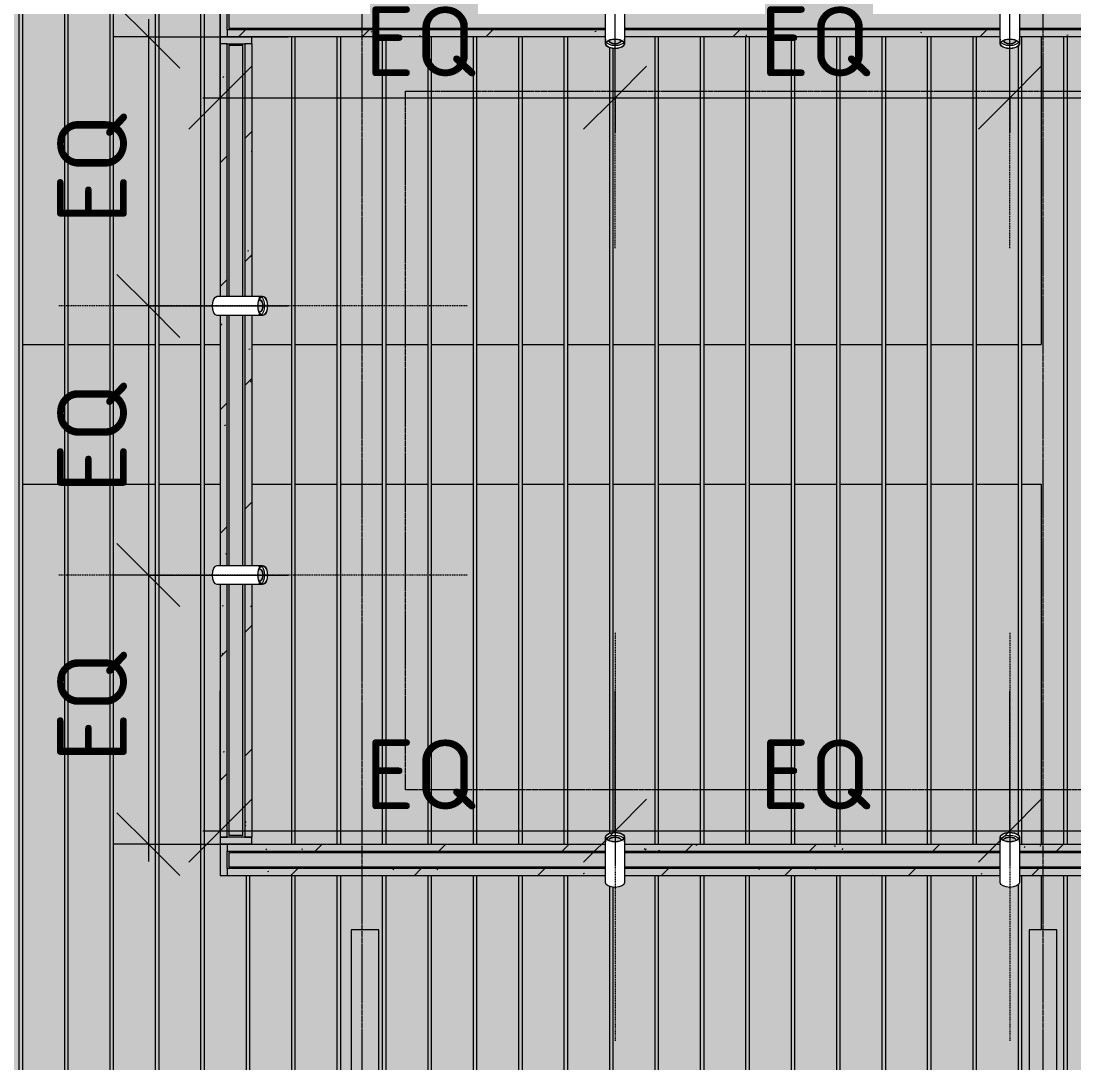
# Model space of a CAD drawing. Header units: centimetres. Extents: x -391356 to -382095, y -768 to 204275.
# Drawn here: x -389417.8 to -389116.4, y 202077.5 to 202375.7 of the extents above; entities that cross this region are included whole.
import ezdxf

# ---------------------------------------------------------------- set-up
doc = ezdxf.new("R2010")
doc.units = ezdxf.units.CM
doc.linetypes.add('Dash', pattern=[0.5, 0.3, -0.2])
doc.linetypes.add('隱藏 1_16_', pattern=[0.238125, 0.15875, -0.079375])
for name, color, linetype, lineweight in [('Svítidla HALLA', 7, 'Continuous', 5), ('尺寸', 7, 'Continuous', 5), ('尺寸-100', 7, 'Continuous', 5), ('燈具', 7, 'Continuous', 5), ('燈具-1', 7, 'Dash', 5), ('空調風口', 7, 'Continuous', 5), ('線-1', 7, '隱藏 1_16_', 5)]:
    doc.layers.add(name, color=color, linetype=linetype, lineweight=lineweight)
doc.layers.add('結構構架-1', color=9, linetype='Continuous', lineweight=5, true_color=0x808080)
doc.layers.add('詳圖項目-2', color=7, linetype='Continuous', lineweight=5, true_color=0xd4d4d4)
doc.styles.add('ISOCPEUR_4', font='isocpeur.ttf', dxfattribs={"height": 20})
doc.dimstyles.new('一般標註_小_', dxfattribs={"dimscale": 30.48, "dimtxt": 19.919624, "dimasz": 0.590551, "dimexe": 0.328084, "dimexo": 0.0625, "dimgap": 0, "dimtad": 1, "dimdec": 1, "dimrnd": 0.1, "dimdsep": 46, "dimtxsty": 'ISOCPEUR_4', "dimblk1": 'OBLIQUE', "dimblk2": 'OBLIQUE', "dimsah": 1, "dimcen": 0.09, "dimdle": 0.164042, "dimazin": 0, "dimtfac": 1, "dimtdec": 4, "dimtix": 1, "dimtmove": 0, "dimatfit": 3, "dimfxl": 1.312336, "dimfxlon": 1, "dimtvp": 1, "dimtolj": 1, "dimtzin": 0, "dimarcsym": 2})
pattern_1 = [(135, (-389134.787, -202135.652), (-17.6776695, -17.6776695), []), (163, (-389134.787, -202135.652), (-13.0319132, -10.132583), [0.33528, -15.965, 0.33528, -8.865, -13.4]), (163, (-389134.787, -202135.652), (-13.0319132, -10.132583), [-25.5, 0.33528, -13.065]), (132, (-389134.787, -202135.652), (-16.31488142, -1.9064743), [0.33528, -15.865, 0.33528, -16.065, -13.2]), (132, (-389134.787, -202135.652), (-16.31488142, -1.9064743), [-32.6, 0.33528, -12.865]), (109, (-389134.787, -202135.652), (-15.66829452, 4.65237), [0.33528, -15.665, 0.33528, -8.725, -13.1]), (109, (-389134.787, -202135.652), (-15.66829452, 4.65237), [-25.06, 0.33528, -12.765])]
pattern_2 = [(45, (-202255.674, 389356.287), (-17.6776695, 17.6776695), []), (73, (-202255.674, 389356.287), (-10.132583, 13.0319132), [0.33528, -15.965, 0.33528, -8.865, -13.4]), (73, (-202255.674, 389356.287), (-10.132583, 13.0319132), [-25.5, 0.33528, -13.065]), (42, (-202255.674, 389356.287), (-1.9064743, 16.31488142), [0.33528, -15.865, 0.33528, -16.065, -13.2]), (42, (-202255.674, 389356.287), (-1.9064743, 16.31488142), [-32.6, 0.33528, -12.865]), (19, (-202255.674, 389356.287), (4.65237, 15.66829452), [0.33528, -15.665, 0.33528, -8.725, -13.1]), (19, (-202255.674, 389356.287), (4.65237, 15.66829452), [-25.06, 0.33528, -12.765])]

# ---------------------------------------------------------------- blocks, each defined once
blk = doc.blocks.new('CE_天花燈槽 - 448x100燈槽-3813481-一層天花平面圖')
at = {"layer": '空調風口'}
h = blk.add_hatch(dxfattribs=at)
h.set_pattern_fill('FP_14', color=256, style=0, pattern_type=2)
h.set_pattern_definition(pattern_1)
h.paths.add_polyline_path([(-176.84, 2.5), (-224, 2.5), (-224, 4.5), (-115.75, 4.5), (-115.75, 2.5), (-117.16, 2.5)])
h.paths.add_polyline_path([(223.5, 2.5), (115.75, 2.5), (115.75, 4.5), (224, 4.5), (224, 2.5)])
h.paths.add_polyline_path([(-110.25, 2.5), (-110.25, 4.5), (-2.75, 4.5), (-2.75, 2.5), (-107.9, 2.5)])
h.paths.add_polyline_path([(110.25, 2.5), (2.75, 2.5), (2.75, 4.5), (110.25, 4.5)])
h = blk.add_hatch(dxfattribs=at)
h.set_pattern_fill('FP_14', color=256, style=0, pattern_type=2)
h.set_pattern_definition(pattern_1)
h.paths.add_polyline_path([(224, -4.5), (224, 4.5), (226, 4.5), (226, -4.5)])
h = blk.add_hatch(dxfattribs=at)
h.set_pattern_fill('FP_14', color=256, style=0, pattern_type=2)
h.set_pattern_definition(pattern_1)
h.paths.add_polyline_path([(224, -4.5), (115.75, -4.5), (115.75, -2.5), (224, -2.5), (224, -3.68)])
h.paths.add_polyline_path([(-224, -4.5), (-224, -2.5), (-115.75, -2.5), (-115.75, -4.5), (-176.84, -4.5)])
h.paths.add_polyline_path([(110.25, -4.5), (2.75, -4.5), (2.75, -2.5), (110.25, -2.5), (110.25, -3.68)])
h.paths.add_polyline_path([(-6.37, -4.5), (-110.25, -4.5), (-110.25, -2.5), (-2.75, -2.5), (-2.75, -4.5), (-3.25, -4.5)])
for p, q in [((-2.75, 4.5), (-110.26, 4.5)), ((110.25, 4.5), (2.74, 4.5)), ((224, 4.5), (115.74, 4.5)), ((224, 4.5), (226, 4.5)), ((224, 4.5), (224, 2.5)), ((224, 4.5), (224, 2.5)), ((226, 4.5), (226, -4.5)), ((-2.75, 2.5), (-110.25, 2.5)), ((-110.25, 2), (-2.75, 2)), ((110.25, 2.5), (2.75, 2.5)), ((2.75, 2), (110.25, 2)), ((224, 2.5), (115.75, 2.5)), ((115.75, 2), (223.5, 2)), ((223.5, 2), (223.5, -2)), ((224, -2.5), (224, 2.5)), ((-2.75, -2), (-110.25, -2)), ((-110.25, -2.5), (-2.75, -2.5)), ((110.25, -2), (2.75, -2)), ((2.75, -2.5), (110.25, -2.5)), ((223.5, -2), (115.75, -2)), ((115.75, -2.5), (224, -2.5)), ((224, -2.5), (224, -4.5)), ((224, -2.5), (224, -4.5)), ((-2.74, -4.5), (-110.25, -4.5)), ((110.26, -4.5), (2.75, -4.5)), ((224, -4.5), (115.75, -4.5)), ((226, -4.5), (224, -4.5))]:
    blk.add_line(p, q, dxfattribs=at)
blk = doc.blocks.new('軌道燈燈體 - 軌道燈體-V20-一層天花平面圖')
at = {"layer": '燈具'}
for p, q in [((12.9, 2.75), (0, 2.75)), ((1.32, 2.65), (0.89, 2.65)), ((12.99, 2.75), (12.9, 2.75)), ((0, -2.75), (12.9, -2.75)), ((0.89, -2.65), (1.32, -2.65)), ((12.9, -2.75), (12.99, -2.75))]:
    blk.add_line(p, q, dxfattribs=at)
for centre, major_axis, start_param, end_param in [((0, 0), (0, 2.75), 4.712389, 7.853982), ((0, 0), (0, 2.65), 4.712389, 7.853982), ((0.8, 0), (0, 2.65), 0.261799, 1.570796), ((0.8, 0), (0, 1.75), 6.021386, 7.853982), ((0.89, 0), (0, 1.75), 0.050057, 1.570796), ((12.99, 0), (0, 2.75), 4.712389, 6.283185), ((0, 0), (0, 2.75), 1.570796, 4.712389), ((0, 0), (0, 2.65), 1.570796, 4.712389), ((0.8, 0), (0, 2.65), 1.570796, 2.879793), ((0.8, 0), (0, 1.75), 1.570796, 3.403392), ((0.89, 0), (0, 1.75), 1.570796, 3.091536), ((12.99, 0), (0, 2.75), 3.141593, 4.712389)]:
    blk.add_ellipse(centre, major_axis=major_axis, ratio=0.5, start_param=start_param, end_param=end_param, dxfattribs=at)
at = {"layer": '燈具-1'}
blk.add_line((-58.5, 0), (58.5, 0), dxfattribs=at)
blk = doc.blocks.new('軌道燈燈體 - 軌道燈體-V21-一層天花平面圖')
at = {"layer": '燈具'}
for p, q in [((12.9, 2.75), (0, 2.75)), ((1.32, 2.65), (0.89, 2.65)), ((12.99, 2.75), (12.9, 2.75)), ((0, -2.75), (12.9, -2.75)), ((0.89, -2.65), (1.32, -2.65)), ((12.9, -2.75), (12.99, -2.75))]:
    blk.add_line(p, q, dxfattribs=at)
for centre, major_axis, start_param, end_param in [((0, 0), (0, 2.75), 4.712389, 7.853982), ((0, 0), (0, 2.65), 4.712389, 7.853982), ((0.8, 0), (0, 2.65), 0.261799, 1.570796), ((0.8, 0), (0, 1.75), 6.021386, 7.853982), ((0.89, 0), (0, 1.75), 0.050057, 1.570796), ((12.99, 0), (0, 2.75), 4.712389, 6.283185), ((0, 0), (0, 2.75), 1.570796, 4.712389), ((0, 0), (0, 2.65), 1.570796, 4.712389), ((0.8, 0), (0, 2.65), 1.570796, 2.879793), ((0.8, 0), (0, 1.75), 1.570796, 3.403392), ((0.89, 0), (0, 1.75), 1.570796, 3.091536), ((12.99, 0), (0, 2.75), 3.141593, 4.712389)]:
    blk.add_ellipse(centre, major_axis=major_axis, ratio=0.5, start_param=start_param, end_param=end_param, dxfattribs=at)
at = {"layer": '燈具-1'}
blk.add_line((-58.5, 0), (58.5, 0), dxfattribs=at)
blk = doc.blocks.new('L6 吊桿是格柵燈 - L6 T5線型格柵燈-3811629-一層天花平面圖')
at = {"layer": 'Svítidla HALLA'}
for p, q in [((-61, 3.95), (-61, -3.95)), ((61, 3.95), (-61, 3.95)), ((61, -3.95), (61, 3.95)), ((-61, -3.95), (61, -3.95))]:
    blk.add_line(p, q, dxfattribs=at)
blk = doc.blocks.new('CE_天花燈槽 - 448x100燈槽-3813498-一層天花平面圖')
at = {"layer": '空調風口'}
h = blk.add_hatch(dxfattribs=at)
h.set_pattern_fill('FP_16', color=256, style=0, pattern_type=2)
h.set_pattern_definition([(135, (-389134.787, -202375.674), (-17.6776695, -17.6776695), []), (163, (-389134.787, -202375.674), (-13.0319132, -10.132583), [0.33528, -15.965, 0.33528, -8.865, -13.4]), (163, (-389134.787, -202375.674), (-13.0319132, -10.132583), [-25.5, 0.33528, -13.065]), (132, (-389134.787, -202375.674), (-16.31488142, -1.9064743), [0.33528, -15.865, 0.33528, -16.065, -13.2]), (132, (-389134.787, -202375.674), (-16.31488142, -1.9064743), [-32.6, 0.33528, -12.865]), (109, (-389134.787, -202375.674), (-15.66829452, 4.65237), [0.33528, -15.665, 0.33528, -8.725, -13.1]), (109, (-389134.787, -202375.674), (-15.66829452, 4.65237), [-25.06, 0.33528, -12.765])])
h.paths.add_polyline_path([(224, -4.5), (115.75, -4.5), (115.75, -2.5), (224, -2.5)])
h.paths.add_polyline_path([(-223.5, -4.5), (-224, -4.5), (-224, -2.5), (-115.75, -2.5), (-115.75, -4.5), (-217, -4.5)])
h.paths.add_polyline_path([(110.25, -4.5), (2.75, -4.5), (2.75, -2.5), (110.25, -2.5)])
h.paths.add_polyline_path([(-110.25, -4.5), (-110.25, -2.5), (-2.75, -2.5), (-2.75, -4.5), (-107.38, -4.5)])
for p, q in [((226, 4.5), (226, -4.5)), ((223.5, 2), (223.5, -2)), ((224, -2.5), (224, 2.5)), ((-2.75, -2), (-110.25, -2)), ((-110.25, -2.5), (-2.75, -2.5)), ((110.25, -2), (2.75, -2)), ((2.75, -2.5), (110.25, -2.5)), ((223.5, -2), (115.75, -2)), ((115.75, -2.5), (224, -2.5)), ((224, -2.5), (224, -4.5)), ((224, -2.5), (224, -4.5)), ((-110.26, -4.5), (-2.75, -4.5)), ((2.74, -4.5), (110.25, -4.5)), ((115.74, -4.5), (224, -4.5)), ((226, -4.5), (224, -4.5))]:
    blk.add_line(p, q, dxfattribs=at)
blk = doc.blocks.new('軌道燈燈體 - 軌道燈體-3812424-一層天花平面圖')
at = {"layer": '燈具'}
for p, q in [((12.9, 2.75), (0, 2.75)), ((1.32, 2.65), (0.89, 2.65)), ((12.99, 2.75), (12.9, 2.75)), ((0, -2.75), (12.9, -2.75)), ((0.89, -2.65), (1.32, -2.65)), ((12.9, -2.75), (12.99, -2.75))]:
    blk.add_line(p, q, dxfattribs=at)
for centre, major_axis, start_param, end_param in [((0, 0), (0, 2.75), 4.712389, 7.853982), ((0, 0), (0, 2.75), 1.570796, 4.712389), ((0, 0), (0, 2.65), 4.712389, 7.853982), ((0, 0), (0, 2.65), 1.570796, 4.712389), ((0.8, 0), (0, 2.65), 0.261799, 1.570796), ((0.8, 0), (0, 2.65), 1.570796, 2.879793), ((0.8, 0), (0, 1.75), 6.021386, 7.853982), ((0.8, 0), (0, 1.75), 1.570796, 3.403392), ((0.89, 0), (0, 1.75), 0.050057, 1.570796), ((0.89, 0), (0, 1.75), 1.570796, 3.091536), ((12.99, 0), (0, 2.75), 4.712389, 6.283185), ((12.99, 0), (0, 2.75), 3.141593, 4.712389)]:
    blk.add_ellipse(centre, major_axis=major_axis, ratio=0.5, start_param=start_param, end_param=end_param, dxfattribs=at)
at = {"layer": '燈具-1'}
blk.add_line((-58.5, 0), (58.5, 0), dxfattribs=at)
blk = doc.blocks.new('軌道燈燈體 - 軌道燈體-V27-一層天花平面圖')
at = {"layer": '燈具'}
for p, q in [((12.9, 2.75), (0, 2.75)), ((1.32, 2.65), (0.89, 2.65)), ((12.99, 2.75), (12.9, 2.75)), ((0, -2.75), (12.9, -2.75)), ((0.89, -2.65), (1.32, -2.65)), ((12.9, -2.75), (12.99, -2.75))]:
    blk.add_line(p, q, dxfattribs=at)
for centre, major_axis, start_param, end_param in [((0, 0), (0, 2.75), 4.712389, 7.853982), ((0, 0), (0, 2.65), 4.712389, 7.853982), ((0.8, 0), (0, 2.65), 0.261799, 1.570796), ((0.8, 0), (0, 1.75), 6.021386, 7.853982), ((0.89, 0), (0, 1.75), 0.050057, 1.570796), ((12.99, 0), (0, 2.75), 4.712389, 6.283185), ((0, 0), (0, 2.75), 1.570796, 4.712389), ((0, 0), (0, 2.65), 1.570796, 4.712389), ((0.8, 0), (0, 2.65), 1.570796, 2.879793), ((0.8, 0), (0, 1.75), 1.570796, 3.403392), ((0.89, 0), (0, 1.75), 1.570796, 3.091536), ((12.99, 0), (0, 2.75), 3.141593, 4.712389)]:
    blk.add_ellipse(centre, major_axis=major_axis, ratio=0.5, start_param=start_param, end_param=end_param, dxfattribs=at)
at = {"layer": '燈具-1'}
blk.add_line((-58.5, 0), (58.5, 0), dxfattribs=at)
blk = doc.blocks.new('CE_天花燈槽 - 227x100燈槽-3813905-一層天花平面圖')
at = {"layer": '空調風口'}
h = blk.add_hatch(dxfattribs=at)
h.set_pattern_fill('FP_18', color=256, style=0, pattern_type=2)
h.set_pattern_definition(pattern_2)
h.paths.add_polyline_path([(-115.5, -4.5), (-115.5, 4.5), (-113.5, 4.5), (-113.5, -4.5)])
h = blk.add_hatch(dxfattribs=at)
h.set_pattern_fill('FP_18', color=256, style=0, pattern_type=2)
h.set_pattern_definition(pattern_2)
h.paths.add_polyline_path([(-113.5, 4.5), (-41.27, 4.5), (-41.27, 2.5), (-113.5, 2.5)])
h.paths.add_polyline_path([(-35.77, 2.5), (-35.77, 4.5), (35.74, 4.5), (35.74, 2.5), (-33.72, 2.5)])
h.paths.add_polyline_path([(41.24, 4.5), (113.5, 4.5), (113.5, 2.5), (41.24, 2.5)])
h = blk.add_hatch(dxfattribs=at)
h.set_pattern_fill('FP_18', color=256, style=0, pattern_type=2)
h.set_pattern_definition(pattern_2)
h.paths.add_polyline_path([(-113.5, -4.5), (-113.5, -2.5), (-41.27, -2.5), (-41.27, -4.5), (-113, -4.5)])
h.paths.add_polyline_path([(-35.77, -4.12), (-35.77, -2.5), (35.74, -2.5), (35.74, -4.5), (-35.77, -4.5)])
h.paths.add_polyline_path([(41.24, -4.5), (41.24, -2.5), (113.5, -2.5), (113.5, -4.5), (41.44, -4.5)])
for p, q in [((-115.5, 4.5), (-113.5, 4.5)), ((-115.5, 4.5), (-115.5, -4.5)), ((-113.5, 4.5), (-113.5, 2.5)), ((-113.5, 2.5), (-113.5, 4.5)), ((-41.27, 4.5), (-113.5, 4.5)), ((35.74, 4.5), (-35.79, 4.5)), ((113.5, 4.5), (41.22, 4.5)), ((113.5, 4.5), (115.5, 4.5)), ((113.5, 4.5), (113.5, 2.5)), ((113.5, 4.5), (113.5, 2.5)), ((115.5, 4.5), (115.5, -4.5)), ((-41.27, 2.5), (-113.5, 2.5)), ((-113.5, 2.5), (-113.5, -2.5)), ((-113, -2), (-113, 2)), ((-113, 2), (-41.27, 2)), ((35.74, 2.5), (-35.77, 2.5)), ((-35.77, 2), (35.74, 2)), ((113.5, 2.5), (41.24, 2.5)), ((41.24, 2), (113, 2)), ((113, 2), (113, -2)), ((113.5, -2.5), (113.5, 2.5)), ((-113.5, -2.5), (-113.5, -4.5)), ((-113.5, -4.5), (-113.5, -2.5)), ((-113.5, -2.5), (-41.24, -2.5)), ((-41.27, -2), (-113, -2)), ((35.74, -2), (-35.77, -2)), ((-35.77, -2.5), (35.76, -2.5)), ((113, -2), (41.24, -2)), ((41.24, -2.5), (113.5, -2.5)), ((113.5, -2.5), (113.5, -4.5)), ((113.5, -2.5), (113.5, -4.5)), ((-113.5, -4.5), (-115.5, -4.5)), ((-41.26, -4.5), (-113.5, -4.5)), ((35.75, -4.5), (-35.77, -4.5)), ((113.5, -4.5), (41.24, -4.5)), ((115.5, -4.5), (113.5, -4.5))]:
    blk.add_line(p, q, dxfattribs=at)
blk = doc.blocks.new('軌道燈燈體 - 軌道燈體-V28-一層天花平面圖')
at = {"layer": '燈具'}
for p, q in [((12.9, 2.75), (0, 2.75)), ((1.32, 2.65), (0.89, 2.65)), ((12.99, 2.75), (12.9, 2.75)), ((0, -2.75), (12.9, -2.75)), ((0.89, -2.65), (1.32, -2.65)), ((12.9, -2.75), (12.99, -2.75))]:
    blk.add_line(p, q, dxfattribs=at)
for centre, major_axis, start_param, end_param in [((0, 0), (0, 2.75), 4.712389, 7.853982), ((0, 0), (0, 2.65), 4.712389, 7.853982), ((0.8, 0), (0, 2.65), 0.261799, 1.570796), ((0.8, 0), (0, 1.75), 6.021386, 7.853982), ((0.89, 0), (0, 1.75), 0.050057, 1.570796), ((12.99, 0), (0, 2.75), 4.712389, 6.283185), ((0, 0), (0, 2.75), 1.570796, 4.712389), ((0, 0), (0, 2.65), 1.570796, 4.712389), ((0.8, 0), (0, 2.65), 1.570796, 2.879793), ((0.8, 0), (0, 1.75), 1.570796, 3.403392), ((0.89, 0), (0, 1.75), 1.570796, 3.091536), ((12.99, 0), (0, 2.75), 3.141593, 4.712389)]:
    blk.add_ellipse(centre, major_axis=major_axis, ratio=0.5, start_param=start_param, end_param=end_param, dxfattribs=at)
at = {"layer": '燈具-1'}
blk.add_line((-58.5, 0), (58.5, 0), dxfattribs=at)
blk = doc.blocks.new('Dimension Lumber - 1x10-4063012-一層天花平面圖')
at = {"layer": '結構構架-1'}
for p, q in [((-444.5, 0.5), (449.5, 0.5)), ((-444.5, -0.5), (449.5, -0.5))]:
    blk.add_line(p, q, dxfattribs=at)
blk = doc.blocks.new('Dimension Lumber - 1x10-V45-一層天花平面圖')
at = {"layer": '結構構架-1'}
for p, q in [((-390.51, 0.5), (-122.01, 0.5)), ((-390.51, -0.5), (-122.01, -0.5))]:
    blk.add_line(p, q, dxfattribs=at)
blk = doc.blocks.new('Dimension Lumber - 1x10-V46-一層天花平面圖')
at = {"layer": '結構構架-1'}
for p, q in [((-390.51, 0.5), (-122.01, 0.5)), ((-113.01, 0.5), (118.01, 0.5)), ((-390.51, -0.5), (-122.01, -0.5)), ((-113.01, -0.5), (118.01, -0.5))]:
    blk.add_line(p, q, dxfattribs=at)
blk = doc.blocks.new('Dimension Lumber - 1x10-V47-一層天花平面圖')
at = {"layer": '結構構架-1'}
for p, q in [((-387.45, 0.5), (-122.01, 0.5)), ((-113.01, 0.5), (118.01, 0.5)), ((-387.17, -0.5), (-122.01, -0.5)), ((-113.01, -0.5), (118.01, -0.5))]:
    blk.add_line(p, q, dxfattribs=at)
blk = doc.blocks.new('Dimension Lumber - 1x10-V48-一層天花平面圖')
at = {"layer": '結構構架-1'}
for p, q in [((-390.51, 0.5), (-125.06, 0.5)), ((-109.94, 0.5), (114.94, 0.5)), ((-390.51, -0.5), (-125.35, -0.5)), ((-109.73, -0.5), (114.73, -0.5))]:
    blk.add_line(p, q, dxfattribs=at)
blk = doc.blocks.new('Dimension Lumber - 1x10-V49-一層天花平面圖')
at = {"layer": '結構構架-1'}
for p, q in [((-251.38, 0.5), (-122.01, 0.5)), ((-113.01, 0.5), (118.01, 0.5)), ((-249.89, -0.5), (-122.01, -0.5)), ((-113.01, -0.5), (118.01, -0.5))]:
    blk.add_line(p, q, dxfattribs=at)
blk = doc.blocks.new('Dimension Lumber - 1x10-V50-一層天花平面圖')
at = {"layer": '結構構架-1'}
for p, q in [((-243.52, 0.5), (-122.01, 0.5)), ((-113.01, 0.5), (118.01, 0.5)), ((-243.54, -0.5), (-122.01, -0.5)), ((-113.01, -0.5), (118.01, -0.5))]:
    blk.add_line(p, q, dxfattribs=at)
blk = doc.blocks.new('Dimension Lumber - 1x10-V51-一層天花平面圖')
at = {"layer": '結構構架-1'}
for p, q in [((-249.19, 0.5), (-122.01, 0.5)), ((-113.01, 0.5), (118.01, 0.5)), ((-250.53, -0.5), (-122.01, -0.5)), ((-113.01, -0.5), (118.01, -0.5))]:
    blk.add_line(p, q, dxfattribs=at)
blk = doc.blocks.new('Dimension Lumber - 1x10-V52-一層天花平面圖')
at = {"layer": '結構構架-1'}
for p, q in [((-388.03, 0.5), (-124.49, 0.5)), ((-110.58, 0.5), (115.58, 0.5)), ((-390.51, -0.5), (-122.01, -0.5)), ((-113.01, -0.5), (118.01, -0.5))]:
    blk.add_line(p, q, dxfattribs=at)
blk = doc.blocks.new('DIMBLOCK36-一層天花平面圖')
at = {"layer": '尺寸-100'}
for p, q in [((-389360.79, 202353.74), (-389360.79, 202393.74)), ((-389247.79, 202353.74), (-389247.79, 202393.74)), ((-389360.79, 202353.74), (-389351.79, 202362.74)), ((-389247.79, 202353.74), (-389238.79, 202362.74)), ((-389360.79, 202353.74), (-389369.79, 202344.74)), ((-389365.79, 202353.74), (-389247.79, 202353.74)), ((-389360.79, 202353.74), (-389360.79, 202343.74)), ((-389247.79, 202353.74), (-389256.79, 202344.74)), ((-389247.79, 202353.74), (-389247.79, 202343.74))]:
    blk.add_line(p, q, dxfattribs=at)
at = {"layer": '尺寸-100', "color": 0, "insert": (-389319.42, 202379.87), "char_height": 20, "width": 36.315, "attachment_point": 1, "line_spacing_factor": 1.149209, "style": 'ISOCPEUR_4'}
blk.add_mtext('EQ', dxfattribs=at)
blk = doc.blocks.new('_Oblique')
at = {"color": 0, "linetype": 'ByBlock', "lineweight": -2}
blk.add_line((-0.5, -0.5), (0.5, 0.5), dxfattribs=at)
blk = doc.blocks.new('DIMBLOCK37-一層天花平面圖')
at = {"layer": '尺寸-100'}
for p, q in [((-389247.79, 202353.74), (-389247.79, 202393.74)), ((-389134.79, 202353.74), (-389134.79, 202393.74)), ((-389247.79, 202353.74), (-389238.79, 202362.74)), ((-389134.79, 202353.74), (-389125.79, 202362.74)), ((-389247.79, 202353.74), (-389256.79, 202344.74)), ((-389247.79, 202353.74), (-389134.79, 202353.74)), ((-389247.79, 202353.74), (-389247.79, 202343.74)), ((-389134.79, 202353.74), (-389143.79, 202344.74)), ((-389134.79, 202353.74), (-389134.79, 202343.74))]:
    blk.add_line(p, q, dxfattribs=at)
at = {"layer": '尺寸-100', "color": 0, "insert": (-389206.42, 202379.87), "char_height": 20, "width": 36.315, "attachment_point": 1, "line_spacing_factor": 1.149209, "style": 'ISOCPEUR_4'}
blk.add_mtext('EQ', dxfattribs=at)
blk = doc.blocks.new('DIMBLOCK38-一層天花平面圖')
at = {"layer": '尺寸-100'}
for p, q in [((-389134.79, 202353.74), (-389134.79, 202393.74)), ((-389021.79, 202353.74), (-389021.79, 202393.74)), ((-389134.79, 202353.74), (-389125.79, 202362.74)), ((-389021.79, 202353.74), (-389012.79, 202362.74)), ((-389134.79, 202353.74), (-389143.79, 202344.74)), ((-389134.79, 202353.74), (-389021.79, 202353.74)), ((-389134.79, 202353.74), (-389134.79, 202343.74)), ((-389021.79, 202353.74), (-389030.79, 202344.74)), ((-389021.79, 202353.74), (-389021.79, 202343.74))]:
    blk.add_line(p, q, dxfattribs=at)
at = {"layer": '尺寸-100', "color": 0, "insert": (-389093.42, 202379.87), "char_height": 20, "width": 36.315, "attachment_point": 1, "line_spacing_factor": 1.149209, "style": 'ISOCPEUR_4'}
blk.add_mtext('EQ', dxfattribs=at)
blk = doc.blocks.new('DIMBLOCK40-一層天花平面圖')
at = {"layer": '尺寸-100'}
for p, q in [((-389360.79, 202143.98), (-389360.79, 202183.98)), ((-389247.79, 202143.98), (-389247.79, 202183.98)), ((-389360.79, 202143.98), (-389351.79, 202152.98)), ((-389247.79, 202143.98), (-389238.79, 202152.98)), ((-389360.79, 202143.98), (-389369.79, 202134.98)), ((-389365.79, 202143.98), (-389247.79, 202143.98)), ((-389360.79, 202143.98), (-389360.79, 202133.98)), ((-389247.79, 202143.98), (-389256.79, 202134.98)), ((-389247.79, 202143.98), (-389247.79, 202133.98))]:
    blk.add_line(p, q, dxfattribs=at)
at = {"layer": '尺寸-100', "color": 0, "insert": (-389319.42, 202170.11), "char_height": 20, "width": 36.315, "attachment_point": 1, "line_spacing_factor": 1.149209, "style": 'ISOCPEUR_4'}
blk.add_mtext('EQ', dxfattribs=at)
blk = doc.blocks.new('DIMBLOCK41-一層天花平面圖')
at = {"layer": '尺寸-100'}
for p, q in [((-389247.79, 202143.98), (-389247.79, 202183.98)), ((-389134.79, 202143.98), (-389134.79, 202183.98)), ((-389247.79, 202143.98), (-389238.79, 202152.98)), ((-389134.79, 202143.98), (-389125.79, 202152.98)), ((-389247.79, 202143.98), (-389256.79, 202134.98)), ((-389247.79, 202143.98), (-389134.79, 202143.98)), ((-389247.79, 202143.98), (-389247.79, 202133.98)), ((-389134.79, 202143.98), (-389143.79, 202134.98)), ((-389134.79, 202143.98), (-389134.79, 202133.98))]:
    blk.add_line(p, q, dxfattribs=at)
at = {"layer": '尺寸-100', "color": 0, "insert": (-389206.42, 202170.11), "char_height": 20, "width": 36.315, "attachment_point": 1, "line_spacing_factor": 1.149209, "style": 'ISOCPEUR_4'}
blk.add_mtext('EQ', dxfattribs=at)
blk = doc.blocks.new('DIMBLOCK42-一層天花平面圖')
at = {"layer": '尺寸-100'}
for p, q in [((-389134.79, 202143.98), (-389134.79, 202183.98)), ((-389021.79, 202143.98), (-389021.79, 202183.98)), ((-389134.79, 202143.98), (-389125.79, 202152.98)), ((-389021.79, 202143.98), (-389012.79, 202152.98)), ((-389134.79, 202143.98), (-389143.79, 202134.98)), ((-389134.79, 202143.98), (-389021.79, 202143.98)), ((-389134.79, 202143.98), (-389134.79, 202133.98)), ((-389021.79, 202143.98), (-389030.79, 202134.98)), ((-389021.79, 202143.98), (-389021.79, 202133.98))]:
    blk.add_line(p, q, dxfattribs=at)
at = {"layer": '尺寸-100', "color": 0, "insert": (-389093.42, 202170.11), "char_height": 20, "width": 36.315, "attachment_point": 1, "line_spacing_factor": 1.149209, "style": 'ISOCPEUR_4'}
blk.add_mtext('EQ', dxfattribs=at)
blk = doc.blocks.new('DIMBLOCK44-一層天花平面圖')
at = {"layer": '尺寸-100'}
for p, q in [((-389381.36, 202371.17), (-389390.36, 202380.17)), ((-389381.36, 202376.17), (-389381.36, 202294.17)), ((-389381.36, 202371.17), (-389391.36, 202371.17)), ((-389381.36, 202371.17), (-389372.36, 202362.17)), ((-389381.36, 202371.17), (-389341.36, 202371.17)), ((-389381.36, 202294.17), (-389390.36, 202303.17)), ((-389381.36, 202294.17), (-389391.36, 202294.17)), ((-389381.36, 202294.17), (-389372.36, 202285.17)), ((-389381.36, 202294.17), (-389341.36, 202294.17))]:
    blk.add_line(p, q, dxfattribs=at)
at = {"layer": '尺寸-100', "color": 0, "insert": (-389407.49, 202317.54), "char_height": 20, "width": 36.315, "attachment_point": 1, "rotation": 90, "line_spacing_factor": 1.149209, "style": 'ISOCPEUR_4'}
blk.add_mtext('EQ', dxfattribs=at)
blk = doc.blocks.new('DIMBLOCK45-一層天花平面圖')
at = {"layer": '尺寸-100'}
for p, q in [((-389381.36, 202294.17), (-389390.36, 202303.17)), ((-389381.36, 202294.17), (-389391.36, 202294.17)), ((-389381.36, 202294.17), (-389381.36, 202217.16)), ((-389381.36, 202294.17), (-389372.36, 202285.17)), ((-389381.36, 202294.17), (-389341.36, 202294.17)), ((-389381.36, 202217.16), (-389390.36, 202226.16)), ((-389381.36, 202217.16), (-389391.36, 202217.16)), ((-389381.36, 202217.16), (-389372.36, 202208.16)), ((-389381.36, 202217.16), (-389341.36, 202217.16))]:
    blk.add_line(p, q, dxfattribs=at)
at = {"layer": '尺寸-100', "color": 0, "insert": (-389407.49, 202240.53), "char_height": 20, "width": 36.315, "attachment_point": 1, "rotation": 90, "line_spacing_factor": 1.149209, "style": 'ISOCPEUR_4'}
blk.add_mtext('EQ', dxfattribs=at)
blk = doc.blocks.new('DIMBLOCK46-一層天花平面圖')
at = {"layer": '尺寸-100'}
for p, q in [((-389381.36, 202217.16), (-389390.36, 202226.16)), ((-389381.36, 202217.16), (-389391.36, 202217.16)), ((-389381.36, 202217.16), (-389381.36, 202135.15)), ((-389381.36, 202217.16), (-389372.36, 202208.16)), ((-389381.36, 202217.16), (-389341.36, 202217.16)), ((-389381.36, 202140.15), (-389390.36, 202149.15)), ((-389381.36, 202140.15), (-389391.36, 202140.15)), ((-389381.36, 202140.15), (-389372.36, 202131.15)), ((-389381.36, 202140.15), (-389341.36, 202140.15))]:
    blk.add_line(p, q, dxfattribs=at)
at = {"layer": '尺寸-100', "color": 0, "insert": (-389407.49, 202163.52), "char_height": 20, "width": 36.315, "attachment_point": 1, "rotation": 90, "line_spacing_factor": 1.149209, "style": 'ISOCPEUR_4'}
blk.add_mtext('EQ', dxfattribs=at)

msp = doc.modelspace()

# ---------------------------------------------------------------- hatches: boundary and pattern name
at = {"layer": '詳圖項目-2'}
h = msp.add_hatch(dxfattribs=at)
h.set_pattern_fill('FP_24', color=256, style=0, pattern_type=2)
h.set_pattern_definition([(0, (0, 0), (40.64, 10.16), [3.353, -27.127, 3.353, -27.127, -162.56]), (0, (0, 0), (40.64, 10.16), [-60.96, 3.353, -57.607, 3.353, -27.127, -71.12]), (0, (0, 0), (40.64, 10.16), [-152.4, 3.353, -16.967, 3.353, -47.447]), (120, (15.24, 5.08), (-29.1188181, 30.1152724), [3.353, -27.127, 3.353, -27.127, -162.56]), (120, (15.24, 5.08), (-29.1188181, 30.1152724), [-60.96, 3.353, -57.607, 3.353, -27.127, -71.12]), (120, (15.24, 5.08), (-29.1188181, 30.1152724), [-152.4, 3.353, -16.967, 3.353, -47.447]), (240, (20.32, 25.4), (-11.5211819, -40.2752724), [3.353, -27.127, 3.353, -27.127, -162.56]), (240, (20.32, 25.4), (-11.5211819, -40.2752724), [-60.96, 3.353, -57.607, 3.353, -27.127, -71.12]), (240, (20.32, 25.4), (-11.5211819, -40.2752724), [-152.4, 3.353, -16.967, 3.353, -47.447])])
h.paths.add_polyline_path([(-388370.98, 200733.16), (-388223.3, 200733.16), (-388223.3, 201053.2), (-388386.31, 201053.2), (-388386.31, 201050.7), (-388388.81, 201050.7), (-388388.81, 200960.7), (-388386.31, 200960.7), (-388386.31, 200733.16), (-388376.81, 200733.16)])
h.paths.add_polyline_path([(-387949.49, 200733.16), (-387858.31, 200733.16), (-387858.31, 200810.66), (-387855.81, 200810.66), (-387855.81, 200813.16), (-387768.31, 200813.16), (-387768.31, 200818.16), (-387765.81, 200818.16), (-387765.81, 201018.16), (-387768.31, 201018.16), (-387768.31, 201157.66), (-387968.31, 201157.66), (-387968.31, 201155.16), (-387970.81, 201155.16), (-387970.81, 201065.16), (-387968.31, 201065.16), (-387968.31, 200733.16)])
h.paths.add_polyline_path([(-389420.79, 201450.66), (-389423.89, 201451.07), (-389426.79, 201452.27), (-389429.27, 201454.18), (-389431.18, 201456.66), (-389432.38, 201459.56), (-389432.79, 201462.66), (-389432.38, 201465.77), (-389431.18, 201468.66), (-389429.27, 201471.15), (-389426.79, 201473.06), (-389423.89, 201474.25), (-389420.79, 201474.66), (-389420.79, 201454.18)])
h.paths.add_polyline_path([(-389497.62, 201448.16), (-389490.81, 201448.16), (-389490.81, 201450.66), (-389398.31, 201450.66), (-389398.31, 201602.66), (-389503.31, 201602.66), (-389503.31, 201715.66), (-389588.31, 201715.66), (-389588.31, 201450.66), (-389580.81, 201450.66), (-389580.81, 201448.16), (-389525.81, 201448.16)])
h.paths.add_polyline_path([(-388778.89, 201450.66), (-388708.31, 201450.66), (-388708.31, 201595.66), (-388705.81, 201595.66), (-388705.81, 201705.66), (-388708.31, 201705.66), (-388708.31, 201715.66), (-389378.31, 201715.66), (-389378.31, 201450.66), (-388780.76, 201450.66)])
h.paths.add_polyline_path([(-389077.31, 201575.66), (-389250.81, 201575.66), (-389250.81, 201590.66), (-388977.8, 201590.66), (-388977.8, 201575.66), (-389024.56, 201575.66)])
h.paths.add_polyline_path([(-389119.31, 201808.66), (-388615.81, 201808.66), (-388615.81, 202702.66), (-389165.81, 202702.66), (-389165.81, 202708.16), (-389515.81, 202708.16), (-389515.81, 202702.66), (-389703.31, 202702.66), (-389703.31, 202708.16), (-389829.81, 202708.16), (-389829.81, 201808.66), (-389125.81, 201808.66)])
h.paths.add_polyline_path([(-389312.82, 201850.33), (-389314.15, 201850.51), (-389315.12, 201850.99), (-389315.4, 201851.4), (-389315.57, 201852.34), (-389315.47, 201864.92), (-389315.12, 201865.3), (-389314.31, 201865.71), (-389313.31, 201865.99), (-389312.11, 201865.98), (-389311.33, 201865.71), (-389310.44, 201865.25), (-389310.17, 201864.92), (-389310.07, 201864.56), (-389310.17, 201851.66), (-389310.34, 201851.22), (-389310.63, 201850.93), (-389310.95, 201850.72), (-389312.14, 201850.38)])
h.paths.add_polyline_path([(-389134.79, 201850.33), (-389136.11, 201850.51), (-389137.08, 201850.99), (-389137.37, 201851.4), (-389137.54, 201852.34), (-389137.44, 201864.92), (-389137, 201865.36), (-389136.27, 201865.71), (-389135.44, 201865.98), (-389134.08, 201865.98), (-389133.3, 201865.71), (-389132.41, 201865.25), (-389132.13, 201864.92), (-389132.04, 201864.56), (-389132.14, 201851.66), (-389132.31, 201851.22), (-389132.6, 201850.93), (-389132.91, 201850.72), (-389134.1, 201850.38)])
h.paths.add_polyline_path([(-388943.02, 201850.33), (-388944.34, 201850.51), (-388945.31, 201850.99), (-388945.6, 201851.4), (-388945.77, 201852.01), (-388945.67, 201864.92), (-388945.31, 201865.3), (-388944.51, 201865.71), (-388943.73, 201865.98), (-388942.31, 201865.98), (-388941.53, 201865.71), (-388940.64, 201865.25), (-388940.36, 201864.92), (-388940.27, 201864.56), (-388940.37, 201851.66), (-388940.54, 201851.22), (-388940.83, 201850.93), (-388941.14, 201850.72), (-388942.33, 201850.38)])
h.paths.add_polyline_path([(-389312.82, 201851.58), (-389311.95, 201851.7), (-389311.31, 201852.02), (-389311.07, 201852.46), (-389311.18, 201852.75), (-389312.11, 201852.98), (-389313.53, 201852.98), (-389314.51, 201852.68), (-389314.51, 201852.23), (-389314.06, 201851.84), (-389313.28, 201851.61), (-389312.84, 201851.58)])
h.paths.add_polyline_path([(-389134.79, 201851.58), (-389133.91, 201851.7), (-389133.27, 201852.02), (-389133.04, 201852.46), (-389133.15, 201852.75), (-389134.08, 201852.98), (-389135.5, 201852.98), (-389136.48, 201852.68), (-389136.48, 201852.23), (-389136.02, 201851.84), (-389135.24, 201851.61), (-389134.81, 201851.58)])
h.paths.add_polyline_path([(-388943.02, 201851.58), (-388942.14, 201851.7), (-388941.5, 201852.02), (-388941.27, 201852.46), (-388941.38, 201852.75), (-388942.31, 201852.98), (-388943.73, 201852.98), (-388944.71, 201852.68), (-388944.71, 201852.23), (-388944.25, 201851.84), (-388943.47, 201851.61), (-388943.02, 201851.58)])
h.paths.add_polyline_path([(-389021.79, 202127.78), (-389023.16, 202127.97), (-389023.27, 202128.1), (-389024.17, 202128.56), (-389024.44, 202128.89), (-389024.54, 202129.24), (-389024.44, 202142.15), (-389024.27, 202142.58), (-389023.98, 202142.88), (-389023.66, 202143.08), (-389022.47, 202143.43), (-389021.1, 202143.43), (-389019.91, 202143.08), (-389019.41, 202142.71), (-389019.21, 202142.41), (-389019.04, 202141.79), (-389019.14, 202128.88), (-389019.49, 202128.5), (-389020.3, 202128.1), (-389021.13, 202127.83)])
h.paths.add_polyline_path([(-389134.79, 202127.78), (-389136.16, 202127.97), (-389136.27, 202128.1), (-389137.17, 202128.56), (-389137.44, 202128.89), (-389137.54, 202129.24), (-389137.44, 202142.15), (-389137.27, 202142.58), (-389136.98, 202142.88), (-389136.66, 202143.08), (-389135.47, 202143.43), (-389134.1, 202143.43), (-389132.91, 202143.08), (-389132.31, 202142.59), (-389132.21, 202142.41), (-389132.04, 202141.79), (-389132.14, 202128.88), (-389132.49, 202128.5), (-389133.3, 202128.1), (-389134.13, 202127.83)])
h.paths.add_polyline_path([(-389247.79, 202127.78), (-389249.16, 202127.97), (-389249.27, 202128.1), (-389250.17, 202128.56), (-389250.44, 202128.89), (-389250.54, 202129.24), (-389250.44, 202142.15), (-389250.27, 202142.58), (-389249.8, 202142.99), (-389249.31, 202143.22), (-389248.47, 202143.43), (-389247.1, 202143.43), (-389245.91, 202143.08), (-389245.41, 202142.71), (-389245.21, 202142.41), (-389245.04, 202141.79), (-389245.14, 202128.88), (-389245.49, 202128.5), (-389246.3, 202128.1), (-389247.13, 202127.83)])
h.paths.add_polyline_path([(-389021.79, 202140.77), (-389020.41, 202140.96), (-389020.08, 202141.17), (-389020.1, 202141.57), (-389020.55, 202141.96), (-389021.33, 202142.19), (-389022.24, 202142.19), (-389023.11, 202141.91), (-389023.48, 202141.57), (-389023.48, 202141.12), (-389023.3, 202141.01), (-389022.5, 202140.82)])
h.paths.add_polyline_path([(-389247.79, 202140.77), (-389246.41, 202140.96), (-389246.08, 202141.17), (-389246.1, 202141.57), (-389246.55, 202141.96), (-389247.33, 202142.19), (-389248.31, 202142.18), (-389249.11, 202141.91), (-389249.48, 202141.57), (-389249.48, 202141.12), (-389249.3, 202141.01), (-389248.5, 202140.82), (-389248.31, 202140.81)])
h.paths.add_polyline_path([(-389134.79, 202140.77), (-389133.41, 202140.96), (-389133.08, 202141.17), (-389133.1, 202141.57), (-389133.55, 202141.96), (-389134.33, 202142.19), (-389135.24, 202142.19), (-389136.11, 202141.91), (-389136.48, 202141.57), (-389136.48, 202141.12), (-389136.3, 202141.01), (-389135.5, 202140.82)])
h.paths.add_polyline_path([(-389349.01, 202214.41), (-389361.92, 202214.51), (-389362.3, 202214.86), (-389362.7, 202215.67), (-389362.97, 202216.5), (-389362.97, 202217.87), (-389362.7, 202218.65), (-389362.24, 202219.54), (-389361.91, 202219.82), (-389361.56, 202219.91), (-389348.65, 202219.81), (-389348.21, 202219.64), (-389347.92, 202219.35), (-389347.71, 202219.03), (-389347.37, 202217.85), (-389347.37, 202216.47), (-389347.71, 202215.29), (-389348.26, 202214.64), (-389348.39, 202214.58), (-389348.65, 202214.41)])
h.paths.add_polyline_path([(-388908.02, 202214.41), (-388920.97, 202214.52), (-388921.4, 202214.71), (-388921.59, 202214.86), (-388921.86, 202215.29), (-388922.2, 202216.47), (-388922.2, 202217.85), (-388921.86, 202219.03), (-388921.32, 202219.68), (-388921.18, 202219.74), (-388920.57, 202219.91), (-388907.66, 202219.81), (-388907.2, 202219.34), (-388906.87, 202218.65), (-388906.6, 202217.82), (-388906.6, 202216.45), (-388906.87, 202215.67), (-388907.33, 202214.78), (-388907.7, 202214.49)])
h.paths.add_polyline_path([(-389349.45, 202215.41), (-389349.01, 202215.64), (-389348.69, 202216.28), (-389348.59, 202217.28), (-389348.69, 202218.03), (-389349.01, 202218.67), (-389349.45, 202218.91), (-389349.74, 202218.8), (-389349.98, 202217.87), (-389349.98, 202216.45), (-389349.68, 202215.47), (-389349.62, 202215.45)])
h.paths.add_polyline_path([(-388920.12, 202215.41), (-388919.83, 202215.52), (-388919.59, 202216.45), (-388919.59, 202217.87), (-388919.9, 202218.85), (-388920.35, 202218.85), (-388920.74, 202218.4), (-388920.97, 202217.61), (-388920.93, 202216.51), (-388920.68, 202215.83), (-388920.35, 202215.47)])
h.paths.add_polyline_path([(-389349.34, 202291.42), (-389361.92, 202291.52), (-389362.3, 202291.87), (-389362.7, 202292.68), (-389362.97, 202293.51), (-389362.97, 202294.88), (-389362.7, 202295.65), (-389362.24, 202296.55), (-389361.91, 202296.82), (-389361.56, 202296.92), (-389348.65, 202296.82), (-389348.21, 202296.65), (-389347.99, 202296.46), (-389347.71, 202296.04), (-389347.37, 202294.85), (-389347.37, 202293.48), (-389347.71, 202292.29), (-389348.26, 202291.65), (-389348.39, 202291.59), (-389349.01, 202291.42)])
h.paths.add_polyline_path([(-388920.7, 202291.42), (-388920.97, 202291.53), (-388921.4, 202291.72), (-388921.59, 202291.87), (-388921.86, 202292.29), (-388922.2, 202293.48), (-388922.2, 202294.85), (-388921.86, 202296.04), (-388921.32, 202296.69), (-388921.18, 202296.75), (-388920.57, 202296.92), (-388907.66, 202296.82), (-388907.2, 202296.34), (-388906.87, 202295.65), (-388906.6, 202294.82), (-388906.6, 202293.46), (-388906.87, 202292.68), (-388907.33, 202291.79), (-388907.7, 202291.5), (-388908.36, 202291.42), (-388920.64, 202291.42)])
h.paths.add_polyline_path([(-389349.45, 202292.42), (-389349.01, 202292.65), (-389348.69, 202293.29), (-389348.59, 202294.29), (-389348.69, 202295.04), (-389349.01, 202295.68), (-389349.45, 202295.92), (-389349.74, 202295.81), (-389349.98, 202294.88), (-389349.98, 202293.46), (-389349.68, 202292.48), (-389349.62, 202292.46)])
h.paths.add_polyline_path([(-388920.12, 202292.42), (-388919.83, 202292.53), (-388919.59, 202293.46), (-388919.59, 202294.88), (-388919.9, 202295.86), (-388920.35, 202295.86), (-388920.74, 202295.4), (-388920.97, 202294.62), (-388920.93, 202293.51), (-388920.68, 202292.84), (-388920.35, 202292.48)])
h.paths.add_polyline_path([(-389247.79, 202367.85), (-389249.11, 202368.03), (-389250.08, 202368.52), (-389250.37, 202368.92), (-389250.54, 202369.54), (-389250.44, 202382.45), (-389249.96, 202382.9), (-389249.27, 202383.23), (-389248.31, 202383.51), (-389247.08, 202383.5), (-389246.3, 202383.23), (-389245.41, 202382.77), (-389245.12, 202382.4), (-389245.04, 202381.74), (-389245.15, 202369.13), (-389245.23, 202368.84), (-389245.49, 202368.52), (-389245.91, 202368.24), (-389247.1, 202367.9)])
h.paths.add_polyline_path([(-389134.79, 202367.85), (-389136.11, 202368.03), (-389137.08, 202368.52), (-389137.37, 202368.92), (-389137.54, 202369.54), (-389137.44, 202382.45), (-389136.96, 202382.9), (-389136.27, 202383.23), (-389135.44, 202383.5), (-389134.08, 202383.5), (-389133.3, 202383.23), (-389132.41, 202382.77), (-389132.12, 202382.4), (-389132.04, 202381.74), (-389132.15, 202369.13), (-389132.31, 202368.74), (-389132.49, 202368.52), (-389132.91, 202368.24), (-389134.1, 202367.9)])
h.paths.add_polyline_path([(-389021.79, 202367.85), (-389023.11, 202368.03), (-389024.08, 202368.52), (-389024.37, 202368.92), (-389024.54, 202369.54), (-389024.44, 202382.45), (-389023.96, 202382.9), (-389023.27, 202383.23), (-389022.44, 202383.5), (-389021.08, 202383.5), (-389020.3, 202383.23), (-389019.41, 202382.77), (-389019.12, 202382.4), (-389019.04, 202381.74), (-389019.15, 202369.13), (-389019.23, 202368.84), (-389019.49, 202368.52), (-389019.91, 202368.24), (-389021.1, 202367.9)])
h.paths.add_polyline_path([(-389247.79, 202369.11), (-389246.91, 202369.22), (-389246.27, 202369.54), (-389246.04, 202369.98), (-389246.15, 202370.27), (-389247.08, 202370.51), (-389248.5, 202370.51), (-389249.48, 202370.21), (-389249.48, 202369.75), (-389249.02, 202369.36), (-389248.24, 202369.14), (-389247.91, 202369.11)])
h.paths.add_polyline_path([(-389134.79, 202369.11), (-389133.91, 202369.22), (-389133.27, 202369.54), (-389133.04, 202369.98), (-389133.15, 202370.27), (-389134.08, 202370.51), (-389135.5, 202370.51), (-389136.48, 202370.21), (-389136.48, 202369.75), (-389136.02, 202369.36), (-389135.24, 202369.14), (-389134.91, 202369.11)])
h.paths.add_polyline_path([(-389021.79, 202369.11), (-389020.91, 202369.22), (-389020.27, 202369.54), (-389020.04, 202369.98), (-389020.15, 202370.27), (-389021.08, 202370.51), (-389022.5, 202370.51), (-389023.48, 202370.21), (-389023.48, 202369.75), (-389023.02, 202369.36), (-389022.24, 202369.14), (-389021.91, 202369.11)])
h.paths.add_polyline_path([(-388380.81, 202820.66), (-388275.81, 202820.66), (-388275.81, 202823.16), (-388266.3, 202823.16), (-388266.3, 202825.66), (-387768.31, 202825.66), (-387768.31, 202823.16), (-387765.81, 202823.16), (-387765.86, 203090.66), (-388383.31, 203090.66), (-388383.31, 202823.16), (-388385.81, 202823.16), (-388385.81, 202820.66), (-388383.31, 202820.66)])
h.paths.add_polyline_path([(-388086.96, 202950.8), (-388145.81, 202950.8), (-388145.81, 202965.8), (-387945.81, 202965.8), (-387945.81, 202950.8), (-388003, 202950.8)])
h.paths.add_polyline_path([(-387883.63, 203110.66), (-387768.31, 203110.66), (-387768.31, 203453.16), (-388383.31, 203453.16), (-388383.31, 203380.66), (-388385.81, 203380.66), (-388385.81, 203180.66), (-388383.31, 203180.66), (-388383.31, 203110.66), (-388122.37, 203110.66)])
h.paths.add_polyline_path([(-388244.52, 203426.83), (-388247.62, 203427.23), (-388250.52, 203428.43), (-388253, 203430.34), (-388254.91, 203432.83), (-388256.11, 203435.72), (-388256.52, 203438.83), (-388256.11, 203441.93), (-388254.91, 203444.83), (-388253, 203447.31), (-388250.52, 203449.22), (-388247.62, 203450.42), (-388244.52, 203450.83), (-388244.52, 203430.34)])
h.paths.add_polyline_path([(-388143.31, 203473.16), (-388143.31, 203480.66), (-388140.81, 203480.66), (-388140.81, 203580.66), (-388143.31, 203580.66), (-388143.31, 203805.66), (-388383.31, 203805.66), (-388383.31, 203580.66), (-388385.81, 203580.66), (-388385.81, 203480.66), (-388383.31, 203480.66), (-388383.31, 203473.16), (-388241.74, 203473.16)])
h.paths.add_polyline_path([(-388082.47, 203473.16), (-387768.31, 203473.16), (-387768.31, 203715.66), (-387858.31, 203715.66), (-387858.31, 203805.66), (-388123.31, 203805.66), (-388123.31, 203580.66), (-388125.81, 203580.66), (-388125.81, 203480.66), (-388123.31, 203480.66), (-388123.31, 203473.16), (-388122.37, 203473.16)])
h.paths.add_polyline_path([(-388155.38, 203671.73), (-388158.49, 203672.14), (-388161.38, 203673.33), (-388163.87, 203675.24), (-388165.77, 203677.73), (-388166.97, 203680.62), (-388167.38, 203683.73), (-388166.97, 203686.83), (-388165.77, 203689.73), (-388163.87, 203692.21), (-388161.38, 203694.12), (-388158.49, 203695.32), (-388155.38, 203695.73), (-388155.38, 203675.24)])

# ---------------------------------------------------------------- linework, layer by layer
at = {"layer": '結構構架-1'}
for p, q in [((-389125.81, 202371.17), (-389125.81, 202283.16)), ((-389417.31, 202283.16), (-389405.31, 202283.16)), ((-389404.31, 202283.16), (-389392.31, 202283.16)), ((-389391.31, 202283.16), (-389379.31, 202283.16)), ((-389378.31, 202283.16), (-389366.31, 202283.16)), ((-389365.31, 202283.16), (-389360.81, 202283.16)), ((-389351.79, 202283.16), (-389340.31, 202283.16)), ((-389339.31, 202283.16), (-389327.31, 202283.16)), ((-389326.31, 202283.16), (-389314.31, 202283.16)), ((-389313.31, 202283.16), (-389301.31, 202283.16)), ((-389300.31, 202283.16), (-389288.31, 202283.16)), ((-389287.31, 202283.16), (-389275.31, 202283.16)), ((-389274.31, 202283.16), (-389262.31, 202283.16)), ((-389261.31, 202283.16), (-389249.31, 202283.16)), ((-389248.31, 202283.16), (-389236.31, 202283.16)), ((-389235.31, 202283.16), (-389223.31, 202283.16)), ((-389222.31, 202283.16), (-389210.31, 202283.16)), ((-389209.31, 202283.16), (-389197.31, 202283.16)), ((-389196.31, 202283.16), (-389184.31, 202283.16)), ((-389183.31, 202283.16), (-389171.31, 202283.16)), ((-389170.31, 202283.16), (-389158.31, 202283.16)), ((-389157.31, 202283.16), (-389145.31, 202283.16)), ((-389144.31, 202283.16), (-389132.31, 202283.16)), ((-389131.31, 202283.16), (-389125.81, 202283.16)), ((-389417.31, 202243.16), (-389405.31, 202243.16)), ((-389404.31, 202243.16), (-389392.31, 202243.16)), ((-389391.31, 202243.16), (-389379.31, 202243.16)), ((-389378.31, 202243.16), (-389366.31, 202243.16)), ((-389365.31, 202243.16), (-389360.79, 202243.16)), ((-389351.79, 202243.16), (-389340.31, 202243.16)), ((-389339.31, 202243.16), (-389327.31, 202243.16)), ((-389326.31, 202243.16), (-389314.31, 202243.16)), ((-389313.31, 202243.16), (-389301.31, 202243.16)), ((-389300.31, 202243.16), (-389288.31, 202243.16)), ((-389287.31, 202243.16), (-389275.31, 202243.16)), ((-389274.31, 202243.16), (-389262.31, 202243.16)), ((-389261.31, 202243.16), (-389249.31, 202243.16)), ((-389248.31, 202243.16), (-389236.31, 202243.16)), ((-389235.31, 202243.16), (-389223.31, 202243.16)), ((-389222.31, 202243.16), (-389210.31, 202243.16)), ((-389209.31, 202243.16), (-389197.31, 202243.16)), ((-389196.31, 202243.16), (-389184.31, 202243.16)), ((-389183.31, 202243.16), (-389171.31, 202243.16)), ((-389170.31, 202243.16), (-389158.31, 202243.16)), ((-389157.31, 202243.16), (-389145.31, 202243.16)), ((-389144.31, 202243.16), (-389132.31, 202243.16)), ((-389131.31, 202243.16), (-389125.81, 202243.16)), ((-389125.81, 202243.16), (-389125.81, 202140.15)), ((-389125.81, 202131.15), (-389125.81, 202115.66))]:
    msp.add_line(p, q, dxfattribs=at)
at = {"layer": '線-1'}
for p, q in [((-389320.29, 202702.91), (-389320.29, 201808.16)), ((-389125.29, 202702.91), (-389125.29, 201808.16)), ((-389307.79, 202355.66), (-388957.79, 202355.66)), ((-389307.79, 202155.66), (-389307.79, 202355.66)), ((-388957.79, 202155.66), (-389307.79, 202155.66))]:
    msp.add_line(p, q, dxfattribs=at)

# ---------------------------------------------------------------- block references
at = {"layer": '燈具', "extrusion": (0, 0, -1)}
for name, p, rotation in [('軌道燈燈體 - 軌道燈體-3812424-一層天花平面圖', (389247.79, 202369.18), 89.99999999999609), ('軌道燈燈體 - 軌道燈體-3812424-一層天花平面圖', (389134.79, 202369.18), 89.99999999999609), ('軌道燈燈體 - 軌道燈體-V21-一層天花平面圖', (389247.79, 202142.15), 270.0000000000039), ('軌道燈燈體 - 軌道燈體-V20-一層天花平面圖', (389134.79, 202142.15), 270.0000000000039)]:
    msp.add_blockref(name, p, dxfattribs=dict(at, rotation=rotation))
for name, p in [('軌道燈燈體 - 軌道燈體-V28-一層天花平面圖', (389348.65, 202294.17)), ('軌道燈燈體 - 軌道燈體-V27-一層天花平面圖', (389348.65, 202217.16))]:
    msp.add_blockref(name, p, dxfattribs=at)
at = {"layer": '燈具', "rotation": 90}
for p in [(-389319.33, 202054.66), (-389125.29, 202054.66)]:
    msp.add_blockref('L6 吊桿是格柵燈 - L6 T5線型格柵燈-3811629-一層天花平面圖', p, dxfattribs=at)
at = {"layer": '空調風口', "extrusion": (0, 0, -1)}
for name, p in [('CE_天花燈槽 - 448x100燈槽-3813498-一層天花平面圖', (389134.79, 202375.67)), ('CE_天花燈槽 - 448x100燈槽-3813481-一層天花平面圖', (389134.79, 202135.65))]:
    msp.add_blockref(name, p, dxfattribs=at)
at = {"layer": '空調風口', "extrusion": (0, 0, -1), "rotation": 90.00000000000357}
msp.add_blockref('CE_天花燈槽 - 227x100燈槽-3813905-一層天花平面圖', (389356.29, 202255.67), dxfattribs=at)
at = {"layer": '結構構架-1', "rotation": 89.99999999999646}
for name, p in [('Dimension Lumber - 1x10-4063012-一層天花平面圖', (-389417.81, 202253.16)), ('Dimension Lumber - 1x10-4063012-一層天花平面圖', (-389404.81, 202253.16)), ('Dimension Lumber - 1x10-4063012-一層天花平面圖', (-389391.81, 202253.16)), ('Dimension Lumber - 1x10-4063012-一層天花平面圖', (-389378.81, 202253.16)), ('Dimension Lumber - 1x10-4063012-一層天花平面圖', (-389365.81, 202253.16)), ('Dimension Lumber - 1x10-V45-一層天花平面圖', (-389352.81, 202253.16)), ('Dimension Lumber - 1x10-V46-一層天花平面圖', (-389339.81, 202253.16)), ('Dimension Lumber - 1x10-V46-一層天花平面圖', (-389326.81, 202253.16)), ('Dimension Lumber - 1x10-V47-一層天花平面圖', (-389313.81, 202253.16)), ('Dimension Lumber - 1x10-V46-一層天花平面圖', (-389300.81, 202253.16)), ('Dimension Lumber - 1x10-V46-一層天花平面圖', (-389287.81, 202253.16)), ('Dimension Lumber - 1x10-V46-一層天花平面圖', (-389274.81, 202253.16)), ('Dimension Lumber - 1x10-V46-一層天花平面圖', (-389261.81, 202253.16)), ('Dimension Lumber - 1x10-V48-一層天花平面圖', (-389248.81, 202253.16)), ('Dimension Lumber - 1x10-V49-一層天花平面圖', (-389235.81, 202253.16)), ('Dimension Lumber - 1x10-V50-一層天花平面圖', (-389222.81, 202253.16)), ('Dimension Lumber - 1x10-V51-一層天花平面圖', (-389209.81, 202253.16)), ('Dimension Lumber - 1x10-V46-一層天花平面圖', (-389196.81, 202253.16)), ('Dimension Lumber - 1x10-V46-一層天花平面圖', (-389183.81, 202253.16)), ('Dimension Lumber - 1x10-V46-一層天花平面圖', (-389170.81, 202253.16)), ('Dimension Lumber - 1x10-V46-一層天花平面圖', (-389157.81, 202253.16)), ('Dimension Lumber - 1x10-V46-一層天花平面圖', (-389144.81, 202253.16)), ('Dimension Lumber - 1x10-V52-一層天花平面圖', (-389131.81, 202253.16)), ('Dimension Lumber - 1x10-V46-一層天花平面圖', (-389118.81, 202253.16))]:
    msp.add_blockref(name, p, dxfattribs=at)

# ---------------------------------------------------------------- dimensions: what is measured, and where the dimension line sits
at = {"layer": '尺寸'}
for base, p1, p2, picture, middle in [((-389247.79, 202353.74), (-389360.79, 202393.74), (-389247.79, 202393.74), 'DIMBLOCK36-一層天花平面圖', (-389304.29, 202363.74)), ((-389134.79, 202353.74), (-389247.79, 202393.74), (-389134.79, 202393.74), 'DIMBLOCK37-一層天花平面圖', (-389191.29, 202363.74)), ((-389021.79, 202353.74), (-389134.79, 202393.74), (-389021.79, 202393.74), 'DIMBLOCK38-一層天花平面圖', (-389078.29, 202363.74)), ((-389247.79, 202143.98), (-389360.79, 202183.98), (-389247.79, 202183.98), 'DIMBLOCK40-一層天花平面圖', (-389304.29, 202153.98)), ((-389134.79, 202143.98), (-389247.79, 202183.98), (-389134.79, 202183.98), 'DIMBLOCK41-一層天花平面圖', (-389191.29, 202153.98)), ((-389021.79, 202143.98), (-389134.79, 202183.98), (-389021.79, 202183.98), 'DIMBLOCK42-一層天花平面圖', (-389078.29, 202153.98))]:
    dim = msp.add_linear_dim(base=base, p1=p1, p2=p2, text='EQ', dimstyle='一般標註_小_', override={"dimpost": '<>', "dimfxl": 113}, dxfattribs=at)
    dim.commit()
    dim.dimension.update_dxf_attribs({"geometry": picture, "text_midpoint": middle})
for base, p1, p2, picture, middle in [((-389381.36, 202294.17), (-389341.36, 202371.17), (-389341.36, 202294.17), 'DIMBLOCK44-一層天花平面圖', (-389391.36, 202332.67)), ((-389381.36, 202217.16), (-389341.36, 202294.17), (-389341.36, 202217.16), 'DIMBLOCK45-一層天花平面圖', (-389391.36, 202255.66)), ((-389381.36, 202140.15), (-389341.36, 202217.16), (-389341.36, 202140.15), 'DIMBLOCK46-一層天花平面圖', (-389391.36, 202178.66))]:
    dim = msp.add_linear_dim(base=base, p1=p1, p2=p2, angle=90, text='EQ', dimstyle='一般標註_小_', override={"dimpost": '<>', "dimfxl": 77.007516}, dxfattribs=at)
    dim.commit()
    dim.dimension.update_dxf_attribs({"geometry": picture, "text_midpoint": middle})

doc.saveas('drawing.dxf')
